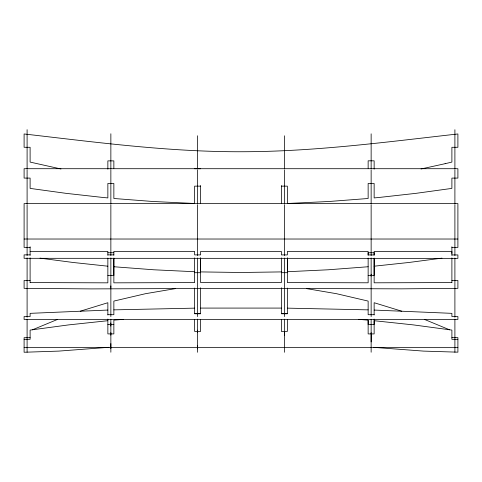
<?xml version="1.0" encoding="UTF-8"?>
<svg xmlns="http://www.w3.org/2000/svg" width="482" height="482" viewBox="0 0 482 482"><rect width="100%" height="100%" fill="white"/><g stroke="black" fill="none" stroke-linecap="round" stroke-linejoin="round"><path stroke-width="0.72" d="M110.86 348.625L110.86 343.576M110.86 335.159L110.86 332.658M110.86 326.121L110.86 322.91M110.86 287.585L110.86 285.916M113.86 258.075L113.86 282.832L117.488 282.826L194.62 282.597L194.62 257.906M197.62 348.86L197.62 345.817M197.62 332.652L197.62 330.152M200.62 257.9L200.62 282.579L281.38 282.56L281.38 257.888M281.38 319.62L281.38 331.405L287.38 331.405L287.38 319.693M284.38 335.701L284.38 332.658M287.38 257.894L287.38 282.572L368.14 282.795L368.14 258.051M368.14 320.434L368.14 333.924L374.14 333.924L374.14 320.711L413.429 324.904L451.893 330.086L451.893 339.316L457.9 339.316M371.14 341.919L371.14 335.177M371.14 334.339L371.14 332.676M371.14 276.156L371.14 274.216M374.14 258.051L374.14 282.807L451.893 282.572M374.14 253.098L374.14 254.954L368.14 254.924L368.14 251.483L287.38 251.453L287.38 254.906L281.38 254.906L281.38 251.447L200.62 251.429L200.62 254.888L194.62 254.888L194.62 251.429L113.86 251.423L113.86 255.321M451.893 253.442L451.893 251.508L374.14 251.49L374.14 255.267M32.372 329.827L57.653 319.367M80.259 311.203L107.86 302.72L107.86 314.981M445.097 163.693L421.021 168.983M445.139 163.687L451.893 162.085L451.893 147.293L457.9 147.293L457.9 133.966C387.088 141.931 316.204 151.432 244.826 151.728C170.875 152.264 97.412 142.401 24.1 133.966L24.1 147.293L30.107 147.293L30.107 162.085L60.979 168.983M441.982 258.141L408.832 262.485L374.14 266.191M175.653 288.573L145.498 293.701L113.86 301.081L113.86 314.704L107.86 314.704M107.86 320.711L68.571 324.904L30.107 330.086L30.107 339.316L24.1 339.316M368.14 266.745L328.2 269.787L287.38 271.721M108.98 347.299L58.72 351.107L24.1 352.252L24.1 337.683L30.107 337.683M123.519 319.343L113.86 320.162L113.86 333.906L107.86 333.906L107.86 319.066M107.86 310.059L30.107 313.348L30.107 316.547L24.1 316.547L24.1 319.433L457.9 319.439L457.9 316.547L451.893 316.547L451.893 313.348L374.14 310.059M113.86 309.866L194.62 308.143M281.38 271.908L241 272.487L200.62 271.908M24.1 347.636L457.9 347.649M200.62 308.082L281.38 308.082M194.62 168.736L200.62 168.736M200.62 186.142L194.62 186.142L194.62 203.488L152.541 201.464L113.86 198.494L113.86 183.461L107.86 183.461L107.86 197.933L102.25 197.391L65.998 193.336L30.107 188.396L30.107 178.093L24.1 178.093L24.1 168.706L457.9 168.706L457.9 178.093L451.893 178.093L451.893 188.396L416.002 193.336L379.75 197.391L374.14 197.933L374.14 183.461L368.14 183.461L368.14 198.494L329.459 201.464L287.38 203.488L287.38 186.142L281.38 186.142M24.1 239.024L457.9 239.024M30.107 247.399L24.1 247.399L24.1 203.597L457.9 203.597L457.9 247.399L451.893 247.399M30.107 251.423L107.86 251.423L107.86 255.267M107.86 252.749L113.86 252.749M374.14 252.749L368.14 252.749L368.14 255.321M30.107 254.87L24.1 254.87L24.1 258.316L457.9 258.37L457.9 254.942L451.893 254.942M107.86 254.876L113.86 254.876M194.62 272.698L200.62 272.698L200.62 257.936M281.38 272.685L287.38 272.685L287.38 258.033M107.86 275.535L113.86 275.535L113.86 258.75M368.14 275.511L374.14 275.511L374.14 258.629M30.107 280.47L24.1 280.47L24.1 288.344L91.369 288.899L241 288.344L401.259 288.845L457.9 288.344L457.9 280.47L451.893 280.47M194.62 313.565L200.62 313.565M281.38 313.559L287.38 313.559M374.14 314.704L368.14 314.704L368.14 301.081L336.502 293.701L306.347 288.573M107.86 324.519L113.86 324.519M451.893 337.641L457.9 337.641L457.9 352.173L423.467 351.101L373.701 347.347M30.107 282.579L107.86 282.838L107.86 258.075M287.38 308.143L368.14 309.866M194.62 271.721L153.8 269.787L113.86 266.745M358.481 319.343L368.14 320.162L368.14 324.513L374.14 324.513L374.14 319.06M107.86 266.191L73.168 262.485L40.018 258.141M401.741 311.203L374.14 302.72L374.14 314.975M424.347 319.367L449.628 329.827M454.9 129.73L454.9 168.977M454.9 169.815L454.9 203.928M454.9 204.699L454.9 239.482M454.9 239.885L454.9 255.653M454.9 257.978L454.9 317.258M454.9 319.108L454.9 352.3M451.893 246.76L451.893 255.394M451.893 257.858L451.893 282.524M374.14 169.128L374.14 160.819L368.14 160.819L368.14 168.29M371.14 133.827L371.14 168.712M371.14 169.815L371.14 203.838M371.14 204.699L371.14 239.271M371.14 239.65L371.14 255.629M371.14 257.912L371.14 316.59M371.14 319.241L371.14 352.222M287.38 288.019L287.38 313.776L281.38 313.776L281.38 287.748M284.38 135.785L284.38 168.7M284.38 169.815L284.38 203.82M284.38 204.699L284.38 239.168M284.38 239.524L284.38 255.617M284.38 258.003L284.38 316.596M284.38 319.18L284.38 352.282M281.38 185.582L281.38 203.579M200.62 185.582L200.62 203.579M200.62 287.748L200.62 313.776L194.62 313.776L194.62 288.019M200.62 319.62L200.62 331.399L194.62 331.399L194.62 319.687M197.62 135.755L197.62 168.736M197.62 169.815L197.62 203.82M197.62 204.699L197.62 239.18M197.62 239.56L197.62 255.599M197.62 257.966L197.62 316.596M197.62 319.12L197.62 352.282M113.86 168.326L113.86 160.88L107.86 160.88L107.86 169.158M110.86 133.767L110.86 169.08M110.86 169.815L110.86 203.838M110.86 204.699L110.86 239.289M110.86 239.753L110.86 255.587M110.86 257.912L110.86 316.59M110.86 319.204L110.86 352.222M30.107 246.76L30.107 255.394M30.107 257.858L30.107 282.524M27.1 129.694L27.1 168.977M27.1 169.815L27.1 203.928M27.1 204.699L27.1 239.482M27.1 240.114L27.1 255.581M27.1 257.87L27.1 317.258M27.1 319.12L27.1 352.222"/></g></svg>
